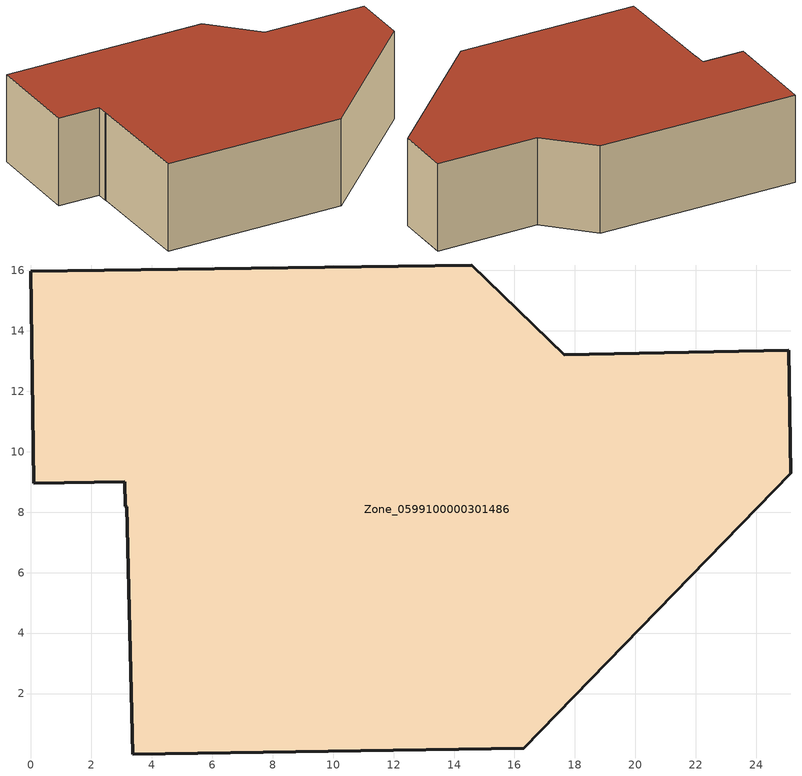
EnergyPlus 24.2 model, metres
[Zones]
Zone_0599100000301486
 floor ground (C_G): 17.65,13.21 25.08,13.35 25.14,9.28 16.31,0.19 3.37,0 3.17,8.18 3.12,8.2 3.11,9.01 0.11,8.96 0,15.96 14.58,16.17 z0
 wall outside (C_F): 14.58,16.17 0,15.96 0.11,8.96 3.11,9.01 3.12,8.2 3.17,8.18 3.37,0 16.31,0.19 25.14,9.28 25.08,13.35 17.65,13.21 14.58,16.17 z0:6.44
 roof outside (C_R): 3.17,8.18 3.37,0 16.31,0.19 25.14,9.28 25.08,13.35 17.65,13.21 14.58,16.17 0,15.96 0.11,8.96 3.11,9.01 3.12,8.2 z6.44
[BUILDING]
Pand.0599100000301486: North Axis=0; Terrain=City; Loads Convergence Tolerance Value=0.04; Temperature Convergence Tolerance Value=0.4; Solar Distribution=FullExterior; Maximum Number of Warmup Days=25; Minimum Number of Warmup Days=1
[Site:Location]
Rotterdam.The.Hague.AP_ZH_NLD Design_Conditions: Latitude=51.96; Longitude=4.45; Time Zone=1; Elevation=-4.5
[SITE:GROUNDTEMPERATURE:BUILDINGSURFACE]
18, 18, 18, 18, 18, 18, 18, 18, 18, 18, 18, 18
[MATERIAL] Thermal Absorptance=0.9; Solar Absorptance=0.7; Visible Absorptance=0.7
Name | Roughness | Thickness | Conductivity | Density | Specific Heat
G.D.1975-1991 | MediumSmooth | 0.15 | 0.288461 | 540 | 1210
F.D.1975-1991 | Rough | 0.3 | 0.230769 | 1920 | 840
R.D.1975-1991 | MediumRough | 0.2 | 0.153846 | 1500 | 1000
[CONSTRUCTION]
C_G: G.D.1975-1991
C_F: F.D.1975-1991
C_R: R.D.1975-1991
[ZONE]
Zone_0599100000301486: Type=1; Multiplier=1; Ceiling Height=Autocalculate; Volume=Autocalculate; Floor Area=autocalculate; Part of Total Floor Area=Yes
[ZONEINFILTRATION:DESIGNFLOWRATE]
Infil_Zone_0599100000301486: Zone or ZoneList or Space or SpaceList=Zone_0599100000301486; Schedule=AlwaysOn; Design Flow Rate Calculation Method=Flow/Area; Flow Rate per Floor Area=0.0042; Constant Term Coefficient=1; Temperature Term Coefficient=0; Velocity Term Coefficient=0; Velocity Squared Term Coefficient=0
[HVACTEMPLATE:ZONE:IDEALLOADSAIRSYSTEM]
Zone_0599100000301486: Maximum Heating Supply Air Temperature=50; Minimum Cooling Supply Air Temperature=13; Maximum Heating Supply Air Humidity Ratio=0.0156; Minimum Cooling Supply Air Humidity Ratio=0.0077; Heating Limit=NoLimit; Cooling Limit=NoLimit; Dehumidification Control Type=ConstantSensibleHeatRatio; Cooling Sensible Heat Ratio=0.7; Dehumidification Setpoint=60; Humidification Control Type=None; Humidification Setpoint=30; Outdoor Air Method=None; Outdoor Air Flow Rate per Person=0.00944; Outdoor Air Flow Rate per Zone Floor Area=0; Outdoor Air Flow Rate per Zone=0; Demand Controlled Ventilation Type=None; Outdoor Air Economizer Type=NoEconomizer; Heat Recovery Type=None; Sensible Heat Recovery Effectiveness=0.7; Latent Heat Recovery Effectiveness=0.65
[ZONECONTROL:THERMOSTAT]
ThermostatControl_Zone_0599100000301486: Zone or ZoneList=Zone_0599100000301486; Control Type Schedule=DualSetpointControlType; Control 1=Thermostat_Zone_0599100000301486; Temperature Difference Between Cutout And Setpoint=0
[THERMOSTATSETPOINT:DUALSETPOINT]
Thermostat_Zone_0599100000301486: Heating Setpoint Temperature Schedule=HeatingSetpoint_Zone_0599100000301486; Cooling Setpoint Temperature Schedule=CoolingSetpoint_Zone_0599100000301486
[SCHEDULE:COMPACT]
HeatingSetpoint_Zone_0599100000301486: Through: 12/31, For: AllDays, Until: 24:00, 21
CoolingSetpoint_Zone_0599100000301486: Through: 12/31, For: AllDays, Until: 24:00, 24
DualSetpointControlType: Through: 12/31, For: AllDays, Until: 24:00, 4
AlwaysOn: Through: 12/31, For: AllDays, Until: 24:00, 1
